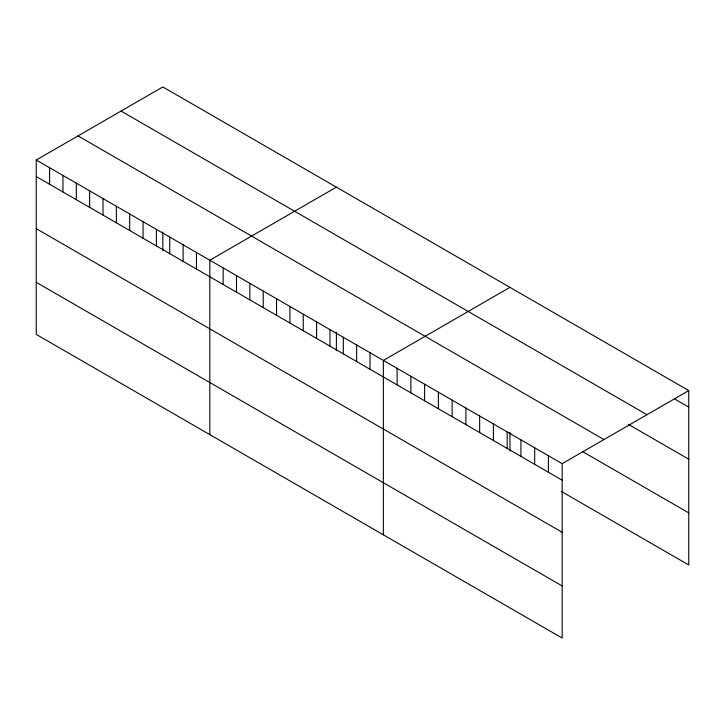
<?xml version="1.0" encoding="UTF-8"?>
<svg xmlns="http://www.w3.org/2000/svg" width="725" height="725" viewBox="0 0 725 725"><rect width="100%" height="100%" fill="white"/><g stroke="black" fill="none" stroke-linecap="round" stroke-linejoin="round"><path stroke-width="1.09" d="M36.25 160.017L562.174 463.665L562.174 638.054L36.25 334.415L36.25 160.017L162.826 86.946L688.75 390.585L688.75 564.983L561.286 491.387M336.382 187.141L209.806 260.221L209.806 434.619M509.938 287.345L383.362 360.425L383.362 534.814M562.174 463.665L688.75 390.585M674.993 399.176L688.75 407.124M121.057 111.061L646.981 414.7M628.231 424.27L688.75 459.215M78.019 135.901L603.943 439.549M582.374 451.476L688.75 512.883M36.25 176.556L562.174 480.195M36.25 228.647L562.174 532.286M36.25 282.324L562.174 585.963M548.426 455.717L548.426 472.256M534.669 447.778L534.669 464.317M520.912 439.839L520.912 456.369M509.938 432.444L509.938 450.887M507.156 431.892L507.156 448.431M493.399 423.953L493.399 440.492M479.651 416.014L479.651 432.544M465.894 408.066L465.894 424.605M452.137 400.127L452.137 416.667M438.38 392.189L438.38 408.728M424.623 384.25L424.623 400.78M410.876 376.302L410.876 392.841M397.119 368.363L397.119 384.903M370.013 352.712L370.013 369.252M356.664 345.009L356.664 361.539M343.315 337.297L343.315 353.836M336.382 332.24L336.382 350.692M329.957 329.594L329.957 346.124M316.608 321.882L316.608 338.421M303.258 314.179L303.258 330.709M289.909 306.467L289.909 323.006M276.56 298.763L276.56 315.293M263.211 291.051L263.211 307.59M249.853 283.348L249.853 299.878M236.504 275.636L236.504 292.175M223.155 267.933L223.155 284.463M196.457 252.508L196.457 269.048M183.108 244.805L183.108 261.344M169.759 237.093L169.759 253.632M162.826 232.036L162.826 250.487M156.401 229.39L156.401 245.929M143.052 221.678L143.052 238.217M129.703 213.975L129.703 230.514M116.353 206.262L116.353 222.802M103.004 198.559L103.004 215.089M89.655 190.847L89.655 207.386M76.297 183.144L76.297 199.674M62.948 175.432L62.948 191.971M49.599 167.729L49.599 184.259"/></g></svg>
